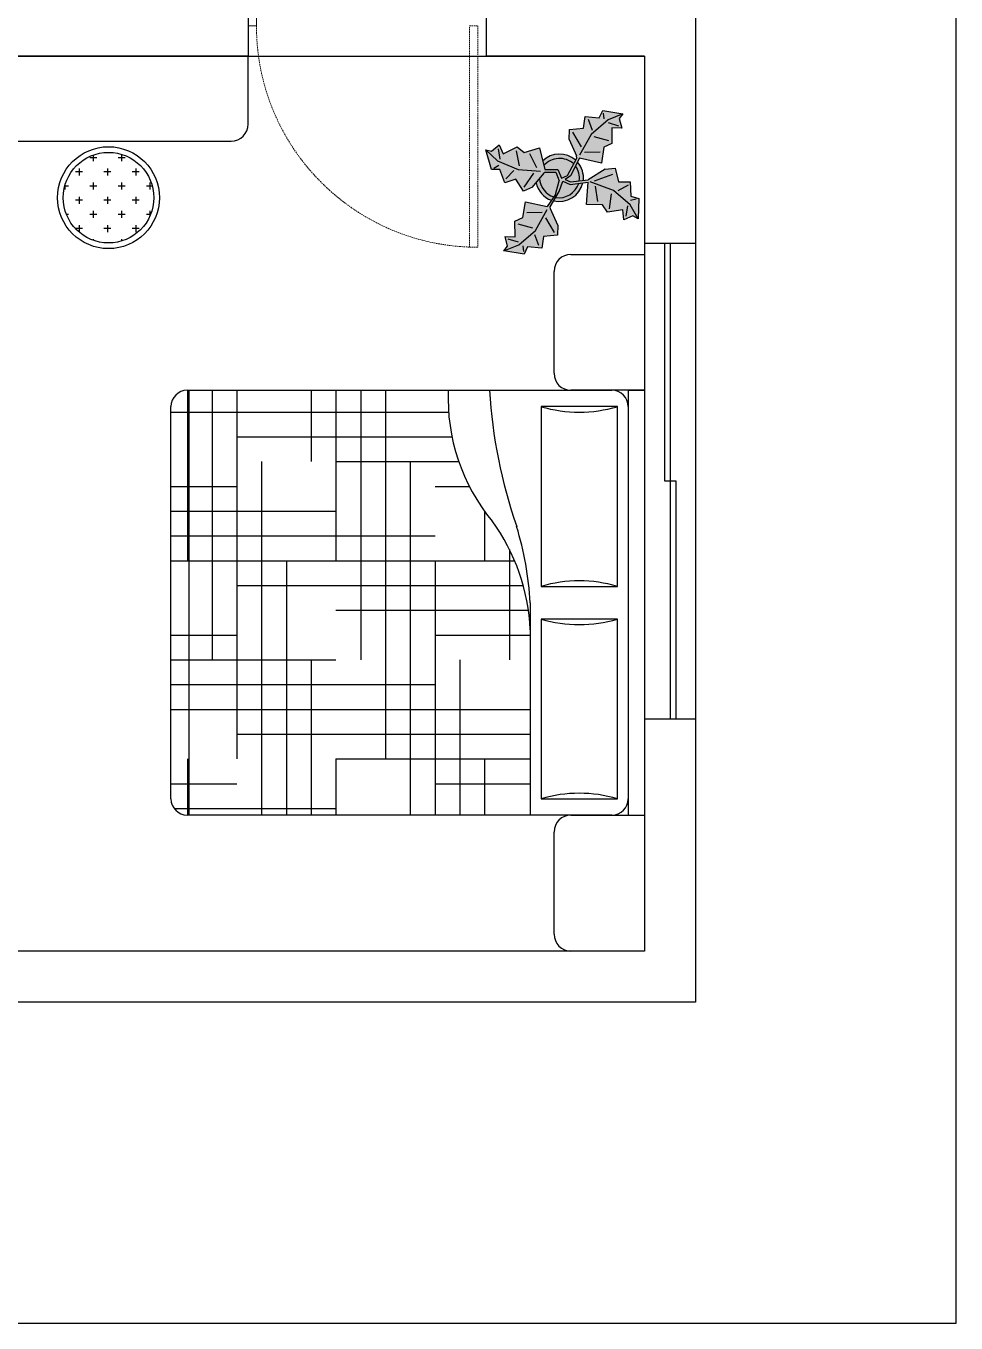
# Model space of a CAD drawing. Header units: inches. Extents: x 9636 to 21597, y -10243 to 557.
# Drawn here: x 14948.9 to 15113.2, y -8962.2 to -8733.1 of the extents above; entities that cross this region are included whole.
import ezdxf

# ---------------------------------------------------------------- set-up
doc = ezdxf.new("R2010")
doc.units = ezdxf.units.IN
doc.header["$MEASUREMENT"] = 0
doc.linetypes.add('DASHED2', pattern=[0.375, 0.25, -0.125])
doc.linetypes.add('HIDDEN', pattern=[0.375, 0.25, -0.125])
for name, color, linetype in [('A-Door-Frame', 1, 'Continuous'), ('A-Door-Swing', 8, 'HIDDEN'), ('IEL-HATCH-002', 7, 'Continuous')]:
    doc.layers.add(name, color=color, linetype=linetype)

# ---------------------------------------------------------------- blocks, each defined once
blk = doc.blocks.new('FF')
at = {"layer": 'IEL-HATCH-002', "true_color": 0x939598, "transparency": 33554687}
h = blk.add_hatch(color=252, dxfattribs=at)
h.dxf.hatch_style = 1
h.set_gradient(color1=(88, 186, 72), color2=(19, 103, 52), name='CYLINDER')
h.paths.add_polyline_path([(15045.11, -8759.6), (15046.71, -8756.5), (15050.55, -8757.34), (15051, -8754.54), (15052.43, -8753.88), (15052.38, -8751.14), (15054.14, -8751.2), (15053.71, -8749.49), (15054.37, -8748.67), (15050.8, -8748.06), (15050.19, -8749.37), (15047.67, -8749.15), (15047.38, -8751.18), (15044.91, -8751.45), (15044.85, -8753.2), (15046.16, -8756.06), (15046.21, -8756.46), (15044.58, -8759.55), (15043.52, -8760.01), (15042.84, -8758.48), (15040.55, -8758.48), (15039.62, -8754.66), (15036.9, -8755.49), (15035.69, -8754.49), (15033.24, -8755.73), (15032.52, -8754.13), (15031.18, -8755.27), (15030.15, -8755.03), (15031.17, -8758.51), (15032.62, -8758.48), (15033.52, -8760.85), (15035.47, -8760.21), (15036.79, -8762.31), (15038.4, -8761.6), (15040.4, -8759.17), (15040.51, -8758.98), (15042.51, -8758.94), (15043.12, -8760.49), (15042.43, -8762.88), (15041, -8765.01), (15037.16, -8764.17), (15036.71, -8766.97), (15035.28, -8767.63), (15035.32, -8770.38), (15033.57, -8770.32), (15034, -8772.02), (15033.34, -8772.84), (15036.91, -8773.46), (15037.52, -8772.14), (15040.04, -8772.37), (15040.32, -8770.34), (15042.8, -8770.07), (15042.86, -8768.31), (15041.55, -8765.45), (15041.49, -8765.05), (15043.09, -8762.39), (15043.72, -8760.52), (15045.07, -8761.11), (15048.22, -8760.73), (15047.92, -8764.65), (15050.76, -8764.71), (15051.61, -8766.03), (15054.32, -8765.6), (15054.51, -8767.35), (15056.13, -8766.68), (15057.04, -8767.22), (15057.15, -8763.6), (15055.76, -8763.19), (15055.64, -8760.65), (15053.59, -8760.66), (15052.98, -8758.25), (15051.23, -8758.43), (15048.25, -8760.33), (15045.08, -8760.65), (15044.16, -8760.22)])
h = blk.add_hatch(color=252, dxfattribs=at)
h.dxf.hatch_style = 1
h.paths.add_polyline_path([(15040.39, -8757.8), (15040.55, -8758.48), (15042.84, -8758.48), (15043.52, -8760.01), (15044.58, -8759.55), (15045.67, -8757.5, 0.422139)])
h.paths.add_polyline_path([(15043.12, -8760.49), (15042.51, -8758.94), (15040.51, -8758.98), (15040.4, -8759.17), (15039.66, -8760.07, 0.320152), (15042.14, -8763.31), (15042.43, -8762.88)])
h.paths.add_polyline_path([(15046.55, -8760.93), (15045.07, -8761.11), (15043.72, -8760.52), (15043.09, -8762.39), (15042.46, -8763.43, 0.36519)])
h.paths.add_polyline_path([(15046.01, -8757.87), (15045.11, -8759.6), (15044.16, -8760.22), (15045.08, -8760.65), (15046.65, -8760.49, 0.188383)])
h = blk.add_hatch(color=252, dxfattribs=at)
h.dxf.hatch_style = 1
h.paths.add_polyline_path([(15040.18, -8756.97), (15040.39, -8757.8, -0.422139), (15045.67, -8757.5), (15046.02, -8756.83, 0.390322)])
h.paths.add_polyline_path([(15046.36, -8757.18), (15046.01, -8757.87, -0.188383), (15046.65, -8760.49), (15047.38, -8760.42, 0.204823)])
h.paths.add_polyline_path([(15047.3, -8760.84), (15046.55, -8760.93, -0.36519), (15042.46, -8763.43), (15042.11, -8764.02, 0.411659)])
h = blk.add_hatch(color=252, dxfattribs=at)
h.dxf.hatch_style = 1
h.paths.add_polyline_path([(15039.66, -8760.07), (15039.04, -8760.82, 0.259563), (15041.73, -8763.92), (15042.14, -8763.31, -0.320152)])
at = {"color": 252, "true_color": 0x939598}
for p, q in [((15113.19, -8962.16), (15113.19, -8220.47)), ((15067.19, -8699.97), (15067.19, -8905.47)), ((14988.19, -8729.47), (14988.19, -8738.47)), ((15030.19, -8729.47), (15030.19, -8738.47)), ((14988.19, -8738.47), (14808.19, -8738.47)), ((14873.19, -8738.47), (15058.19, -8738.47)), ((14988.19, -8750.47), (14988.19, -8738.47)), ((15058.19, -8738.47), (15030.19, -8738.47)), ((15058.19, -8738.47), (15058.19, -8896.47)), ((15058.19, -8738.47), (15058.19, -8896.47)), ((15050.19, -8749.37), (15050.8, -8748.06)), ((15050.8, -8748.06), (15054.37, -8748.67)), ((15047.38, -8751.18), (15047.67, -8749.15)), ((15047.67, -8749.15), (15050.19, -8749.37)), ((15048.21, -8749.59), (15048.92, -8751.51)), ((15051.73, -8749.71), (15048.75, -8752.28)), ((15050.85, -8748.55), (15050.96, -8749.54)), ((15054.37, -8748.67), (15051.73, -8749.71)), ((15051.78, -8750.2), (15053.59, -8750.76)), ((15054.37, -8748.67), (15053.71, -8749.49)), ((15053.71, -8749.49), (15054.14, -8751.2)), ((15044.85, -8753.2), (15044.91, -8751.45)), ((15044.91, -8751.45), (15047.38, -8751.18)), ((15045.46, -8751.89), (15046.99, -8754.47)), ((15048.75, -8752.28), (15046.71, -8755.98)), ((15051.88, -8753.44), (15049.3, -8752.72)), ((15054.14, -8751.2), (15052.38, -8751.14)), ((15052.38, -8751.14), (15052.43, -8753.88)), ((14943.19, -8753.47), (14985.19, -8753.47)), ((15031.17, -8758.51), (15030.15, -8755.03)), ((15030.15, -8755.03), (15031.18, -8755.27)), ((15030.15, -8755.03), (15032.24, -8756.95)), ((15031.18, -8755.27), (15032.52, -8754.13)), ((15032.66, -8756.68), (15032.37, -8754.81)), ((15032.52, -8754.13), (15033.24, -8755.73)), ((15033.24, -8755.73), (15035.69, -8754.49)), ((15035.53, -8755.17), (15036.02, -8757.81)), ((15035.69, -8754.49), (15036.9, -8755.49)), ((15036.9, -8755.49), (15039.62, -8754.66)), ((15039.62, -8754.66), (15040.55, -8758.48)), ((15044.85, -8753.2), (15046.16, -8756.06)), ((15047.59, -8755.41), (15050.34, -8755.36)), ((15051, -8754.54), (15050.55, -8757.34)), ((15052.43, -8753.88), (15051, -8754.54)), ((15032.24, -8756.95), (15035.86, -8758.49)), ((15039.18, -8758.17), (15037.93, -8755.72)), ((15044.58, -8759.55), (15046.21, -8756.46)), ((15046.71, -8756.5), (15045.11, -8759.6)), ((15046.21, -8756.46), (15046.16, -8756.06)), ((15050.55, -8757.34), (15046.71, -8756.5)), ((15032.62, -8758.48), (15031.17, -8758.51)), ((15031.59, -8758.24), (15032.43, -8757.71)), ((15033.52, -8760.85), (15032.62, -8758.48)), ((15033.68, -8760.16), (15035.09, -8758.68)), ((15035.86, -8758.49), (15039.81, -8758.75)), ((15036.95, -8761.63), (15038.6, -8759.12)), ((15038.4, -8761.6), (15040.4, -8759.17)), ((15040.4, -8759.17), (15040.51, -8758.98)), ((15040.51, -8758.98), (15042.51, -8758.94)), ((15040.55, -8758.48), (15042.84, -8758.48)), ((15042.51, -8758.94), (15042.51, -8758.94)), ((15042.51, -8758.94), (15043.12, -8760.49)), ((15042.84, -8758.48), (15043.52, -8760.01)), ((15043.52, -8760.01), (15044.58, -8759.55)), ((15045.11, -8759.6), (15044.16, -8760.22)), ((15051.23, -8758.43), (15048.25, -8760.33)), ((15049.35, -8760.5), (15052.56, -8759.28)), ((15051.23, -8758.43), (15052.98, -8758.25)), ((15052.98, -8758.25), (15053.59, -8760.66)), ((15035.47, -8760.21), (15033.52, -8760.85)), ((15036.79, -8762.31), (15035.47, -8760.21)), ((15038.4, -8761.6), (15036.79, -8762.31)), ((15042.43, -8762.88), (15043.12, -8760.49)), ((15043.09, -8762.39), (15043.72, -8760.52)), ((15043.72, -8760.52), (15045.07, -8761.11)), ((15044.16, -8760.22), (15045.08, -8760.65)), ((15045.07, -8761.11), (15048.22, -8760.73)), ((15045.08, -8760.65), (15048.25, -8760.33)), ((15047.92, -8764.65), (15048.22, -8760.73)), ((15052.68, -8762.17), (15048.57, -8760.65)), ((15049.43, -8761.45), (15049.85, -8764.16)), ((15055.65, -8764.75), (15052.68, -8762.17)), ((15055.28, -8761.26), (15053.47, -8762.23)), ((15053.59, -8760.66), (15055.64, -8760.65)), ((15055.64, -8760.65), (15055.76, -8763.19)), ((15036.71, -8766.97), (15037.16, -8764.17)), ((15037.16, -8764.17), (15041, -8765.01)), ((15042.43, -8762.88), (15041, -8765.01)), ((15041.49, -8765.05), (15043.09, -8762.39)), ((15051.97, -8765.43), (15052.32, -8762.77)), ((15056.67, -8763.73), (15055.71, -8763.97)), ((15055.76, -8763.19), (15057.15, -8763.6)), ((15057.15, -8763.6), (15057.04, -8767.22)), ((15040.12, -8766.1), (15037.37, -8766.15)), ((15038.95, -8769.23), (15041.01, -8765.56)), ((15041.55, -8765.45), (15041.49, -8765.05)), ((15042.86, -8768.31), (15041.55, -8765.45)), ((15050.76, -8764.71), (15047.92, -8764.65)), ((15051.61, -8766.03), (15050.76, -8764.71)), ((15054.32, -8765.6), (15051.61, -8766.03)), ((15054.51, -8767.35), (15054.32, -8765.6)), ((15056.13, -8766.68), (15054.51, -8767.35)), ((15055.16, -8764.88), (15054.87, -8766.75)), ((15057.04, -8767.22), (15055.65, -8764.75)), ((15057.04, -8767.22), (15056.13, -8766.68)), ((15035.28, -8767.63), (15036.71, -8766.97)), ((15035.32, -8770.38), (15035.28, -8767.63)), ((15035.83, -8768.07), (15038.41, -8768.79)), ((15042.25, -8769.63), (15040.72, -8767.04)), ((15042.86, -8768.31), (15042.8, -8770.07)), ((15034, -8772.02), (15033.57, -8770.32)), ((15033.57, -8770.32), (15035.32, -8770.38)), ((15035.93, -8771.31), (15034.11, -8770.76)), ((15035.98, -8771.81), (15038.95, -8769.23)), ((15039.5, -8771.93), (15038.79, -8770)), ((15040.32, -8770.34), (15040.04, -8772.37)), ((15042.8, -8770.07), (15040.32, -8770.34)), ((15033.34, -8772.84), (15035.98, -8771.81)), ((15033.34, -8772.84), (15034, -8772.02)), ((15036.91, -8773.46), (15033.34, -8772.84)), ((15036.86, -8772.96), (15036.75, -8771.97)), ((15037.52, -8772.14), (15036.91, -8773.46)), ((15040.04, -8772.37), (15037.52, -8772.14)), ((15045.19, -8773.47), (15058.19, -8773.47)), ((15058.19, -8771.47), (15067.19, -8771.47)), ((15058.19, -8773.47), (15058.19, -8797.47)), ((15061.69, -8771.47), (15061.69, -8813.47)), ((15062.69, -8771.47), (15062.69, -8855.47)), ((15042.19, -8794.47), (15042.19, -8776.47)), ((15058.19, -8797.47), (15045.19, -8797.47)), ((15061.69, -8813.47), (15063.69, -8813.47)), ((15063.69, -8813.47), (15063.69, -8855.47)), ((15058.19, -8855.47), (15067.19, -8855.47)), ((15045.19, -8872.47), (15058.19, -8872.47)), ((15058.19, -8872.47), (15058.19, -8896.47)), ((15042.19, -8893.47), (15042.19, -8875.47)), ((15058.19, -8896.47), (14873.19, -8896.47)), ((15058.19, -8896.47), (14873.19, -8896.47)), ((15058.19, -8896.47), (15045.19, -8896.47)), ((15067.19, -8905.47), (14799.19, -8905.47)), ((14456.19, -8962.16), (15113.19, -8962.16))]:
    blk.add_line(p, q, dxfattribs=at)
at = {"color": 252, "linetype": 'ByBlock', "true_color": 0x939598}
for p, q in [((14977.42, -8797.47), (15052.42, -8797.47)), ((15055.3, -8797.47), (15055.3, -8872.47)), ((15055.3, -8797.47), (15058.19, -8797.47)), ((15058.19, -8797.47), (15058.19, -8872.47)), ((14974.53, -8869.59), (14974.53, -8800.35)), ((15053.38, -8800.35), (15039.92, -8800.35)), ((15039.92, -8800.35), (15039.92, -8832.09)), ((15053.38, -8832.09), (15053.38, -8800.35)), ((15039.92, -8832.09), (15053.38, -8832.09)), ((15038, -8834.97), (15038, -8872.47)), ((15039.92, -8837.85), (15039.92, -8869.59)), ((15053.38, -8837.85), (15039.92, -8837.85)), ((15053.38, -8869.59), (15053.38, -8837.85)), ((15039.92, -8869.59), (15053.38, -8869.59)), ((15052.42, -8872.47), (14977.42, -8872.47)), ((15055.3, -8872.47), (15058.19, -8872.47))]:
    blk.add_line(p, q, dxfattribs=at)
at = {"color": 252, "true_color": 0x939598}
for radius in [9, 8]:
    blk.add_circle((14963.52, -8763.46), radius, dxfattribs=at)
for centre, radius, start, end in [((14985.19, -8750.47), 3, 270, 0), ((15043.18, -8760.07), 4.31, 48.7811, 134.2741), ((15043.18, -8760.22), 3.69, 47.5487, 139.1127), ((15043.09, -8759.99), 4.31, 354.3788, 40.6804), ((15042.97, -8760), 3.71, 352.4109, 35.085), ((15043.17, -8759.95), 4.22, 191.823, 250.0261), ((15043.17, -8759.95), 3.52, 181.8722, 252.8438), ((15043.1, -8759.81), 4.33, 256.7525, 346.256), ((15043.02, -8759.76), 3.72, 261.5424, 341.6433), ((15045.19, -8776.47), 3, 90, 180), ((15045.19, -8794.47), 3, 180, 270), ((15045.19, -8875.47), 3, 90, 180), ((15045.19, -8893.47), 3, 180, 270)]:
    blk.add_arc(centre, radius, start, end, dxfattribs=at)
at = {"color": 252, "linetype": 'ByBlock', "true_color": 0x939598}
for centre, radius, start, end in [((14977.42, -8800.35), 2.88, 90, 180), ((15057.47, -8798.91), 33.98, 177.5673, 219.5461), ((15119.33, -8792.26), 88.69, 183.3665, 199.2534), ((15052.42, -8800.35), 2.88, 0, 90), ((15046.65, -8777.28), 24.04, 253.7398, 286.2602), ((15002.68, -8841.34), 35.35, 2.5398, 36.0403), ((14980.5, -8838.29), 57.59, 3.3065, 16.9429), ((15046.65, -8855.16), 24.04, 73.7398, 106.2602), ((15046.65, -8814.78), 24.04, 253.7398, 286.2602), ((14977.42, -8869.59), 2.88, 180, 270), ((15046.65, -8892.66), 24.04, 73.7398, 106.2602), ((15052.42, -8869.59), 2.88, 270, 0)]:
    blk.add_arc(centre, radius, start, end, dxfattribs=at)
at = {"layer": 'A-Door-Frame', "color": 252, "lineweight": 5, "true_color": 0x939598}
for p, q in [((14988.19, -8729.47), (14988.19, -8733.14)), ((14989.66, -8729.47), (14989.66, -8733.14)), ((14989.66, -8733.14), (14988.19, -8733.14))]:
    blk.add_line(p, q, dxfattribs=at)
at = {"layer": 'A-Door-Swing', "color": 252, "linetype": 'DASHED2', "lineweight": 5, "true_color": 0x939598}
for p, q in [((15027.26, -8772.2), (15027.26, -8733.14)), ((15027.26, -8733.14), (15028.72, -8733.14)), ((15028.72, -8733.14), (15028.72, -8772.2)), ((15028.72, -8772.2), (15027.26, -8772.2))]:
    blk.add_line(p, q, dxfattribs=at)
blk.add_arc((15028.72, -8733.14), 39.07, 180, 270, dxfattribs=at)
at = {"layer": 'IEL-HATCH-002', "color": 252, "linetype": 'Continuous', "true_color": 0x939598, "transparency": 33554687}
for p, q in [((14961.45, -8756.41), (14960.2, -8756.41)), ((14960.83, -8755.93), (14960.83, -8757.04)), ((14966.45, -8756.41), (14965.2, -8756.41)), ((14965.83, -8755.8), (14965.83, -8757.04)), ((14958.95, -8758.91), (14957.7, -8758.91)), ((14958.33, -8758.29), (14958.33, -8759.54)), ((14963.95, -8758.91), (14962.7, -8758.91)), ((14963.33, -8758.29), (14963.33, -8759.54)), ((14968.95, -8758.91), (14967.7, -8758.91)), ((14968.33, -8758.29), (14968.33, -8759.54)), ((14956.45, -8761.41), (14955.79, -8761.41)), ((14955.83, -8761.27), (14955.83, -8762.04)), ((14961.45, -8761.41), (14960.2, -8761.41)), ((14960.83, -8760.79), (14960.83, -8762.04)), ((14966.45, -8761.41), (14965.2, -8761.41)), ((14965.83, -8760.79), (14965.83, -8762.04)), ((14971.25, -8761.41), (14970.2, -8761.41)), ((14970.83, -8760.79), (14970.83, -8762.04)), ((14958.95, -8763.91), (14957.7, -8763.91)), ((14958.33, -8763.29), (14958.33, -8764.54)), ((14963.95, -8763.91), (14962.7, -8763.91)), ((14963.33, -8763.29), (14963.33, -8764.54)), ((14968.95, -8763.91), (14967.7, -8763.91)), ((14968.33, -8763.29), (14968.33, -8764.54)), ((14956.45, -8766.41), (14956.08, -8766.41)), ((14961.45, -8766.41), (14960.2, -8766.41)), ((14960.83, -8765.79), (14960.83, -8767.04)), ((14966.45, -8766.41), (14965.2, -8766.41)), ((14965.83, -8765.79), (14965.83, -8767.04)), ((14970.96, -8766.41), (14970.2, -8766.41)), ((14970.83, -8765.79), (14970.83, -8766.72)), ((14958.95, -8768.91), (14957.7, -8768.91)), ((14958.33, -8768.29), (14958.33, -8769.54)), ((14963.95, -8768.91), (14962.7, -8768.91)), ((14963.33, -8768.29), (14963.33, -8769.54)), ((14968.95, -8768.91), (14967.7, -8768.91)), ((14968.33, -8768.29), (14968.33, -8769.54)), ((14960.83, -8770.79), (14960.83, -8771)), ((14965.83, -8770.79), (14965.83, -8771.12)), ((14977.44, -8797.47), (14977.44, -8827.55)), ((14977.69, -8797.47), (14977.69, -8872.47)), ((14977.69, -8797.47), (14977.69, -8872.47)), ((14981.81, -8797.47), (14981.81, -8845.05)), ((14986.19, -8797.47), (14986.19, -8862.55)), ((14999.31, -8797.47), (14999.31, -8810.05)), ((15003.69, -8797.47), (15003.69, -8827.55)), ((15008.06, -8797.47), (15008.06, -8845.05)), ((15012.44, -8797.47), (15012.44, -8862.55)), ((14974.53, -8801.3), (15023.57, -8801.3)), ((14986.19, -8805.68), (15024.17, -8805.68)), ((14990.56, -8810.05), (14990.56, -8872.47)), ((15003.69, -8810.05), (15025.37, -8810.05)), ((15016.81, -8810.05), (15016.81, -8872.47)), ((14974.53, -8814.43), (14986.19, -8814.43)), ((15021.19, -8814.43), (15027.24, -8814.43)), ((14974.53, -8818.8), (15003.69, -8818.8)), ((15029.94, -8818.83), (15029.94, -8827.55)), ((14974.53, -8823.18), (15021.19, -8823.18)), ((15034.31, -8825.57), (15034.31, -8845.05)), ((14974.53, -8827.55), (15035.23, -8827.55)), ((14994.94, -8827.55), (14994.94, -8872.47)), ((15021.19, -8827.55), (15021.19, -8872.47)), ((14986.19, -8831.93), (15036.75, -8831.93)), ((15003.69, -8836.3), (15037.67, -8836.3)), ((14974.53, -8840.68), (14986.19, -8840.68)), ((15021.19, -8840.68), (15038, -8840.68)), ((14974.53, -8845.05), (15003.69, -8845.05)), ((14999.31, -8845.05), (14999.31, -8872.47)), ((15025.56, -8845.05), (15025.56, -8872.47)), ((14974.53, -8849.43), (15021.19, -8849.43)), ((14974.53, -8853.8), (15038, -8853.8)), ((14986.19, -8858.18), (15038, -8858.18)), ((14977.44, -8862.55), (14977.44, -8872.47)), ((15003.69, -8862.55), (15003.69, -8872.47)), ((15003.69, -8862.55), (15038, -8862.55)), ((15029.94, -8862.55), (15029.94, -8872.47)), ((14974.53, -8866.93), (14986.19, -8866.93)), ((15021.19, -8866.93), (15038, -8866.93)), ((14975.1, -8871.3), (15003.69, -8871.3))]:
    blk.add_line(p, q, dxfattribs=at)

msp = doc.modelspace()

# ---------------------------------------------------------------- block references
at = {"color": 18, "true_color": 0x000000}
msp.add_blockref('FF', (0, 0), dxfattribs=at)

doc.saveas('drawing.dxf')
